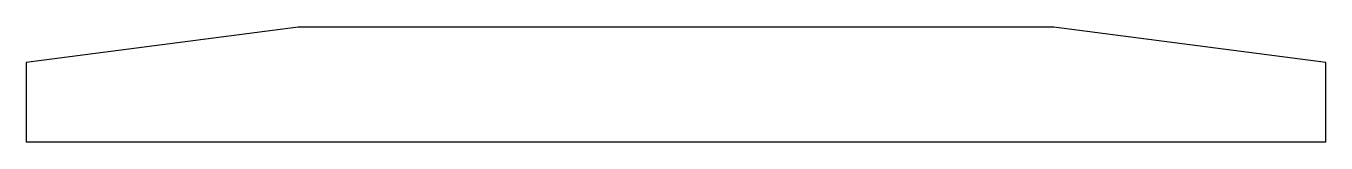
# Model space of a CAD drawing. Header units: millimetres. Extents: x 3395 to 3920, y 1778 to 1824.
import ezdxf

# ---------------------------------------------------------------- set-up
doc = ezdxf.new("R2010")
doc.units = ezdxf.units.MM
doc.layers.add('2_CUT_LINE', color=7, linetype='Continuous')

msp = doc.modelspace()

# ---------------------------------------------------------------- linework, layer by layer
at = {"layer": '2_CUT_LINE', "color": 5, "linetype": 'CONTINUOUS', "lineweight": 25, "true_color": 0x2465d8}
for p, q in [((3505.05, 1824.2), (3395.27, 1810.03)), ((3810.15, 1824.2), (3505.05, 1824.2)), ((3919.93, 1810.03), (3810.15, 1824.2)), ((3395.27, 1810.03), (3395.27, 1778)), ((3919.93, 1778), (3919.93, 1810.03)), ((3395.27, 1778), (3919.93, 1778))]:
    msp.add_line(p, q, dxfattribs=at)

doc.saveas('drawing.dxf')
